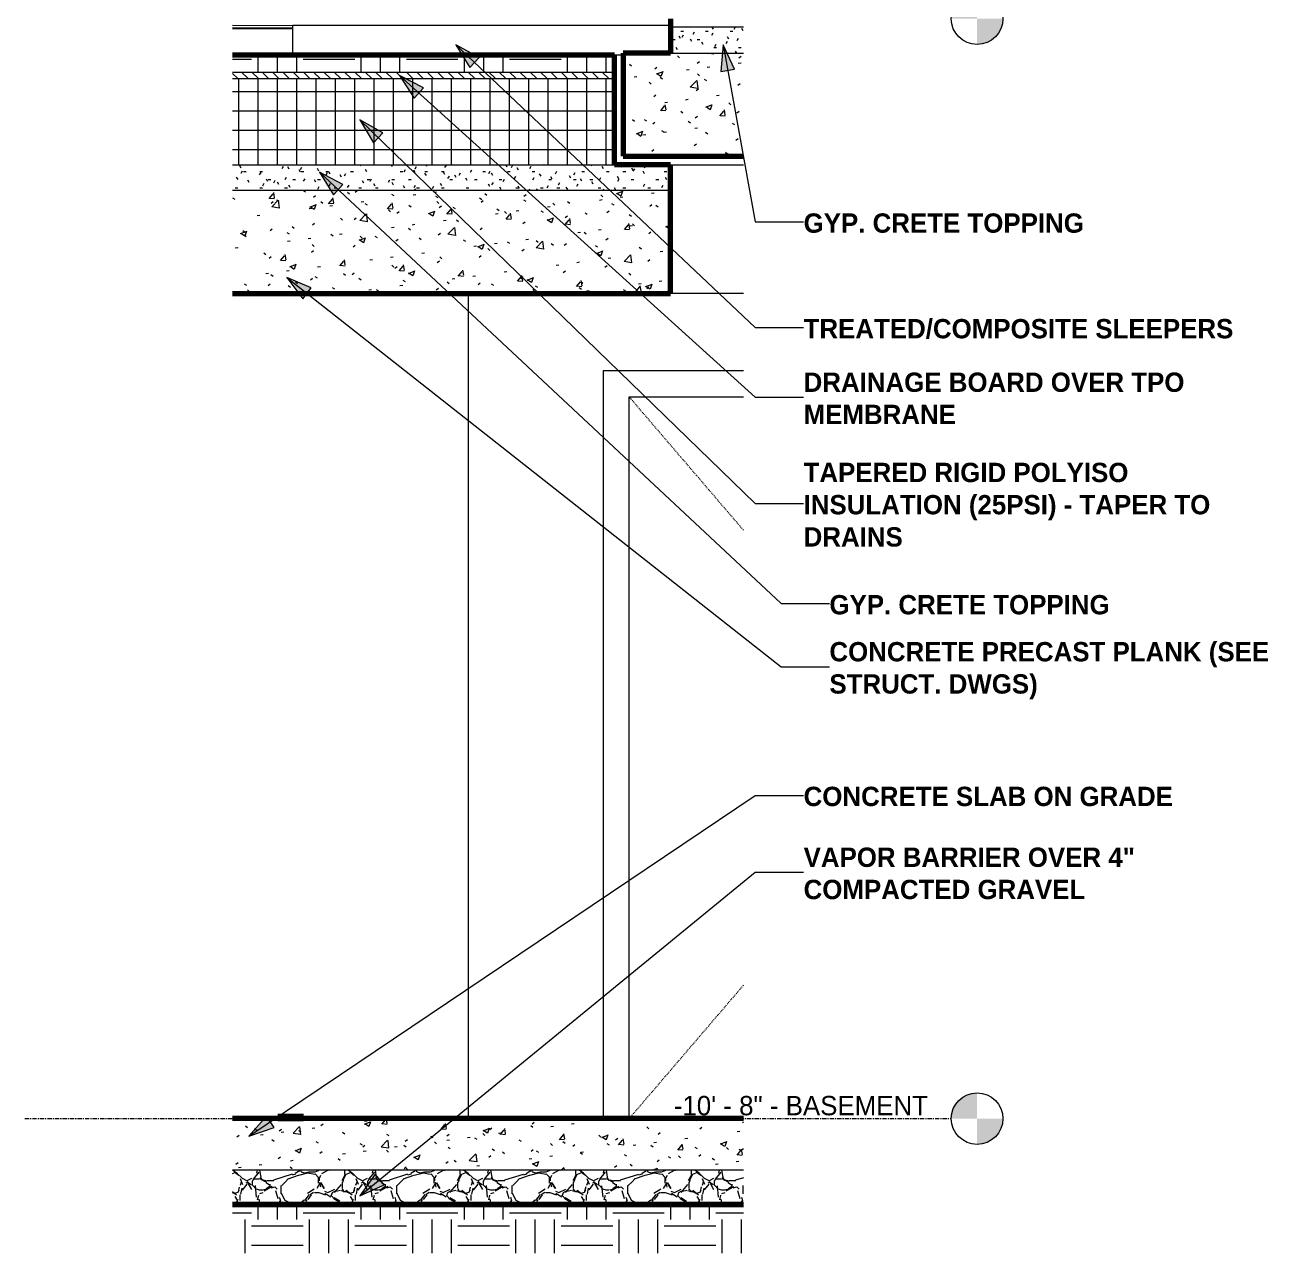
# Model space of a CAD drawing. Header units: inches. Extents: x 2031 to 2895, y -160 to 455.
# Drawn here: x 2030.7 to 2175.4, y -143.7 to -0.7 of the extents above; entities that cross this region are included whole.
import ezdxf

# ---------------------------------------------------------------- set-up
doc = ezdxf.new("R2010")
doc.units = ezdxf.units.IN
doc.header["$MEASUREMENT"] = 0
doc.linetypes.add('Dash 1_16_', pattern=[0.125, 0.0625, -0.0625])
doc.linetypes.add('Grid Line 1_2_', pattern=[0.875, 0.5, -0.125, 0.125, -0.125])
for name, color, linetype, lineweight in [('0-1', 7, 'Continuous', 5), ('0-3', 10, 'Continuous', 18), ('A-DOOR-1', 7, 'Dash 1_16_', 9), ('A-DOOR-FRAM-1', 7, 'Continuous', 9), ('A-FLOR-4', 192, 'Continuous', 70), ('A-FLOR-5', 135, 'Continuous', 18), ('A-FLOR-LEVL', 51, 'Continuous', 9), ('A-FLOR-LEVL-1', 51, 'Grid Line 1_2_', 9), ('A-FLOR-MCUT', 51, 'Continuous', 18), ('A-FLOR-PATT-1', 8, 'Continuous', 9), ('A-GENM-1', 55, 'Continuous', 9), ('A-GENM-2', 250, 'Continuous', 70), ('A-WALL-PATT-1', 55, 'Continuous', 9), ('C-TOPO', 7, 'Continuous', 9), ('C-TOPO-1', 55, 'Continuous', 9), ('C-TOPO-2', 7, 'Continuous', 70), ('G-ANNO-TEXT', 231, 'Continuous', 9)]:
    doc.layers.add(name, color=color, linetype=linetype, lineweight=lineweight)
doc.styles.add('Century Gothic', font='ufonts.com_century-gothic.ttf', dxfattribs={"height": 2.25})
doc.styles.add('Century Gothic_B', font='GOTHICB.TTF', dxfattribs={"height": 2.25})
pattern_1 = [(0, (3257.106, 59.024), (6, 6), [6, -6]), (0, (3257.106, 61.274), (6, 6), [6, -6]), (0, (3257.106, 63.524), (6, 6), [6, -6]), (90, (3257.856, 64.274), (-6, 6), [6, -6]), (90, (3260.106, 64.274), (-6, 6), [6, -6]), (90, (3262.356, 64.274), (-6, 6), [6, -6])]
pattern_2 = [(0, (3257.106, 59.024), (3.84, 0.96), [0.317, -2.563, 0.317, -2.563, -15.36]), (0, (3257.106, 59.024), (3.84, 0.96), [-5.76, 0.317, -5.443, 0.317, -2.563, -6.72]), (0, (3257.106, 59.024), (3.84, 0.96), [-14.4, 0.317, -1.603, 0.317, -4.483]), (120, (3258.546, 59.504), (-2.7513844, 2.84553755), [0.317, -2.563, 0.317, -2.563, -15.36]), (120, (3258.546, 59.504), (-2.7513844, 2.84553755), [-5.76, 0.317, -5.443, 0.317, -2.563, -6.72]), (120, (3258.546, 59.504), (-2.7513844, 2.84553755), [-14.4, 0.317, -1.603, 0.317, -4.483]), (240, (3259.026, 61.424), (-1.0886156, -3.80553755), [0.317, -2.563, 0.317, -2.563, -15.36]), (240, (3259.026, 61.424), (-1.0886156, -3.80553755), [-5.76, 0.317, -5.443, 0.317, -2.563, -6.72]), (240, (3259.026, 61.424), (-1.0886156, -3.80553755), [-14.4, 0.317, -1.603, 0.317, -4.483])]
pattern_3 = [(50, (3257.106, 59.024), (6.885997, -0.602097), [0.72, -7.92]), (355, (3257.106, 59.024), (-1.331756, 7.220547), [0.576, -6.336]), (100.451, (3257.68, 58.974), (5.55363, 6.61819), [0.612, -6.731]), (46.184, (3257.106, 60.944), (10.24564, -1.588925), [1.08, -11.88]), (96.636, (3257.96, 60.812), (8.97244, 9.35152), [0.918, -10.096]), (351.184, (3257.106, 60.944), (8.9732, 9.35123), [0.864, -9.504]), (21, (3258.066, 60.464), (5.730726, -3.865003), [0.72, -7.92]), (326, (3258.066, 60.464), (2.33581, 6.96088), [0.576, -6.336]), (71.451, (3258.544, 60.142), (8.065876, 3.095948), [0.612, -6.731]), (37.5, (3257.106, 59.024), (0.116866, 3.1954784), [0.317, -5.942, 0.317, -6.115, -6.36]), (37.5, (3257.106, 59.024), (0.116866, 3.1954784), [-12.691, 0.317, -6.043]), (7.5, (3257.106, 59.024), (2.52543, 3.786025), [0.317, -3.35, 0.317, -5.798, -2.424]), (7.5, (3257.106, 59.024), (2.52543, 3.786025), [-9.782, 0.317, -2.107]), (327.5, (3254.966, 59.024), (5.1243685, -0.216176), [0.317, -2.083, 0.317, -7.171, -9.936]), (327.5, (3254.966, 59.024), (5.1243685, -0.216176), [-9.888, 0.317, -9.619]), (317.5, (3254.006, 59.024), (5.598326, 0.96141), [0.317, -2.803, 0.317, -4.656, -7.056]), (317.5, (3254.006, 59.024), (5.598326, 0.96141), [-8.093, 0.317, -6.739])]

# ---------------------------------------------------------------- blocks, each defined once
blk = doc.blocks.new('CTR  - Topography_rvt-1-WALL SECTION - NORTH_SOUTH - LOOKING WEST - Callout 2')
at = {"layer": 'C-TOPO'}
h = blk.add_hatch(dxfattribs=at)
h.set_pattern_fill('FP_5', color=256, style=0, pattern_type=2)
h.set_pattern_definition(pattern_1)
h.paths.add_polyline_path([(2114.32, -143.65), (2114.32, -138.01), (2054.9, -138.01), (2054.9, -143.65)], flags=0)
at = {"layer": 'C-TOPO-1'}
for p, q in [((2061.92, -0.83), (2054.9, -0.79)), ((2054.9, -1.03), (2061.92, -1.05)), ((2054.9, -1.13), (2061.92, -1.16)), ((2061.92, -1.16), (2054.9, -1.13)), ((2061.92, -1.16), (2054.9, -1.13)), ((2054.9, -138.01), (2114.32, -138.01))]:
    blk.add_line(p, q, dxfattribs=at)
at = {"layer": 'C-TOPO-2'}
blk.add_line((2114.32, -138.01), (2054.9, -138.01), dxfattribs=at)
blk = doc.blocks.new('Parking_Stall_Multiple - STANDARD-1983798-WALL SECTION - NORTH_SOUTH - LOOKING WEST - Callout 2')
at = {"layer": 'A-GENM-1'}
blk.add_hatch(color=256, dxfattribs=at).paths.add_polyline_path([(2063.16, -128), (2063.16, -127.75), (2060.16, -127.75), (2060.16, -128)], flags=0)
for p, q in [((2054.9, -127.75), (2060.16, -127.75)), ((2063.16, -127.75), (2114.32, -127.75))]:
    blk.add_line(p, q, dxfattribs=at)
at = {"layer": 'A-GENM-2'}
for p, q in [((2063.16, -127.75), (2060.16, -127.75)), ((2060.16, -127.75), (2060.16, -128)), ((2063.16, -127.75), (2060.16, -127.75)), ((2060.16, -127.75), (2060.16, -128)), ((2060.16, -128), (2063.16, -128)), ((2060.16, -128), (2063.16, -128)), ((2063.16, -128), (2063.16, -127.75)), ((2063.16, -128), (2063.16, -127.75))]:
    blk.add_line(p, q, dxfattribs=at)
blk = doc.blocks.new('generic INT BASEMENT STR_ DOOR - generic INT BASEMENT STR_ DOOR-2045543-WALL SECTION - NORTH_SOUTH - LOOKING WEST - Callout 2')
at = {"layer": 'A-DOOR-1'}
for p, q in [((2114.32, -59.52), (2101.02, -44)), ((2101.24, -127.75), (2114.32, -112.48))]:
    blk.add_line(p, q, dxfattribs=at)
at = {"layer": 'A-DOOR-FRAM-1'}
for p, q in [((2114.32, -41), (2098.02, -41)), ((2098.02, -41), (2098.02, -127.75)), ((2101.02, -127.75), (2101.02, -44)), ((2101.02, -44), (2114.32, -44))]:
    blk.add_line(p, q, dxfattribs=at)
blk = doc.blocks.new('CTR - 1st Phase - Common Walls_rvt-1-WALL SECTION - NORTH_SOUTH - LOOKING WEST - Callout 2')
at = {"layer": 'A-WALL-PATT-1'}
h = blk.add_hatch(dxfattribs=at)
h.set_pattern_fill('FP_6', color=256, style=0, pattern_type=2)
h.set_pattern_definition([(90, (3819.324, -128), (-36.188, 2e-15), [])])
h.paths.add_polyline_path([(2063.16, -127.75), (2098.02, -127.75), (2098.02, -41), (2114.32, -41), (2114.32, -32), (2054.9, -32), (2054.9, -127.75), (2060.16, -127.75)], flags=0)
at = {"layer": '0-3'}
for name in ['generic INT BASEMENT STR_ DOOR - generic INT BASEMENT STR_ DOOR-2045543-WALL SECTION - NORTH_SOUTH - LOOKING WEST - Callout 2', 'Parking_Stall_Multiple - STANDARD-1983798-WALL SECTION - NORTH_SOUTH - LOOKING WEST - Callout 2']:
    blk.add_blockref(name, (0, 0), dxfattribs=at)
blk = doc.blocks.new('Level - Level Head - Circle-50818-WALL SECTION - NORTH_SOUTH - LOOKING WEST - Callout 2')
at = {"layer": 'A-FLOR-LEVL'}
h = blk.add_hatch(color=256, dxfattribs=at)
edge = h.paths.add_edge_path(flags=0)
edge.add_line((2141.5, 0), (2138.5, 0))
edge.add_arc((2141.5, 0), 3, 90, 180, ccw=False)
edge.add_line((2141.5, 3), (2141.5, 0))
h = blk.add_hatch(color=256, dxfattribs=at)
edge = h.paths.add_edge_path(flags=0)
edge.add_line((2141.5, -3), (2141.5, 0))
edge.add_line((2141.5, 0), (2144.5, 0))
edge.add_arc((2141.5, 0), 3, 270, 360, ccw=False)
blk.add_circle((2141.5, 0), 3, dxfattribs=at)

msp = doc.modelspace()

# ---------------------------------------------------------------- hatches: boundary and pattern name
at = {"layer": 'A-FLOR-PATT-1'}
h = msp.add_hatch(dxfattribs=at)
h.set_pattern_fill('FP_2', color=256, style=0, pattern_type=2)
h.set_pattern_definition(pattern_2)
h.paths.add_polyline_path([(2114.32, -4), (2114.32, -1), (2105.82, -1), (2105.82, -4)], flags=0)
h = msp.add_hatch(dxfattribs=at)
h.set_pattern_fill('FP_5', color=256, style=0, pattern_type=2)
h.set_pattern_definition(pattern_1)
h.paths.add_polyline_path([(2054.9, -6.25), (2099.32, -6.25), (2099.32, -4.25), (2054.9, -4.25)], flags=0)
h = msp.add_hatch(dxfattribs=at)
h.set_pattern_fill('FP_14', color=256, style=0, pattern_type=2)
h.set_pattern_definition(pattern_3)
h.paths.add_polyline_path([(2114.32, -16), (2114.32, -4), (2100.32, -4), (2100.32, -16)], flags=0)
h = msp.add_hatch(dxfattribs=at)
h.set_pattern_fill('FP_3', color=256, style=0, pattern_type=2)
h.set_pattern_definition([(0, (3257.106, 59.024), (0, 1.2), []), (315, (3257.106, 59.024), (1.1992531, 0), [1.696, -1.696]), (45, (3257.106, 59.024), (1.1992531, 0), [1.696, -1.696])])
h.paths.add_polyline_path([(2099.32, -7), (2099.32, -6.25), (2054.9, -6.25), (2054.9, -7), (2084.61, -7)], flags=0)
h = msp.add_hatch(dxfattribs=at)
h.set_pattern_fill('FP_7', color=256, style=0, pattern_type=2)
h.set_pattern_definition([(0, (3257.106, 59.024), (0, 2.25), []), (90, (3257.106, 59.024), (-2.25, 1e-16), [])])
h.paths.add_polyline_path([(2054.9, -17), (2099.32, -17), (2099.32, -7), (2054.9, -7), (2054.9, -9.78)], flags=0)
h = msp.add_hatch(dxfattribs=at)
h.set_pattern_fill('FP_2', color=256, style=0, pattern_type=2)
h.set_pattern_definition(pattern_2)
h.paths.add_polyline_path([(2105.82, -20), (2105.82, -17), (2054.9, -17), (2054.9, -20), (2100.32, -20)], flags=0)
h = msp.add_hatch(dxfattribs=at)
h.set_pattern_fill('FP_14', color=256, style=0, pattern_type=2)
h.set_pattern_definition(pattern_3)
h.paths.add_polyline_path([(2054.9, -32), (2105.82, -32), (2105.82, -20), (2054.9, -20), (2054.9, -31.79)], flags=0)
h = msp.add_hatch(dxfattribs=at)
h.set_pattern_fill('FP_14', color=256, style=0, pattern_type=2)
h.set_pattern_definition(pattern_3)
h.paths.add_polyline_path([(2114.32, -134), (2114.32, -128), (2054.9, -128), (2054.9, -134)], flags=0)
h = msp.add_hatch(dxfattribs=at)
h.set_pattern_fill('FP_15', color=256, style=0, pattern_type=2)
h.set_pattern_definition([(212.005, (3256.3, 61.04), (-40.3106271, -26.8730086), [1.268, -125.493]), (213.69, (3257.106, 61.577), (-13.436241, -13.436764), [0.969, -47.478]), (198.435, (3257.509, 61.712), (-26.873024, -13.436542), [0.425, -42.065]), (180, (3258.047, 61.712), (-2e-15, -13.437), [0.537, -12.899]), (161.565, (3258.45, 61.577), (-13.436518, 1.2e-05), [0.425, -42.065]), (333.435, (3258.584, 71.252), (13.436532, 1.2e-05), [0.601, -29.444]), (296.565, (3258.45, 71.52), (13.43652, -13.436544), [0.3, -29.745]), (270, (3258.45, 72.192), (13.437, 8e-16), [0.672, -12.765]), (186.34, (3258.584, 63.458), (-107.4926568, -13.4363962), [1.217, -120.457]), (296.565, (3261.54, 71.789), (13.43652, -13.436544), [0.3, -29.745]), (303.69, (3261.272, 72.192), (13.436764, -13.436241), [0.484, -47.962]), (229.399, (3263.422, 66.28), (-67.1828397, -80.6196216), [1.239, -122.641]), (243.435, (3263.825, 67.086), (1.2e-05, -13.436532), [0.901, -29.144]), (213.69, (3268.528, 65.608), (-13.436241, -13.436764), [0.484, -47.962]), (33.69, (3264.497, 61.846), (13.436241, 13.436764), [0.484, -47.962]), (0, (3264.228, 61.846), (0, 13.437), [0.269, -13.168]), (333.435, (3263.959, 61.98), (13.436532, 1.2e-05), [0.3, -29.745]), (284.036, (3263.825, 62.518), (13.436545, -40.3097205), [0.554, -54.847]), (270, (3263.825, 62.786), (13.437, 8e-16), [0.269, -13.168]), (243.435, (3263.825, 63.055), (1.2e-05, -13.436532), [0.3, -29.745]), (135, (3263.825, 63.19), (-13.43644, 9e-16), [0.19, -18.812]), (90, (3263.825, 63.055), (-13.437, 8e-16), [0.134, -13.302]), (18.435, (3268.662, 69.236), (26.873024, 13.436542), [0.85, -41.641]), (6.34, (3269.468, 69.505), (107.4926568, 13.4363962), [1.217, -120.457]), (180, (3268.931, 66.28), (-2e-15, -13.437), [0.806, -12.63]), (197.354, (3271.08, 66.952), (-40.30996214, -13.43709214), [2.252, -222.987]), (198.435, (3271.484, 67.086), (-26.873024, -13.436542), [0.425, -42.065]), (213.69, (3271.887, 67.355), (-13.436241, -13.436764), [0.484, -47.962]), (251.565, (3272.021, 67.758), (-1.2e-05, -13.436518), [0.425, -42.065]), (243.435, (3272.155, 68.027), (1.2e-05, -13.436532), [0.3, -29.745]), (270, (3272.155, 68.295), (13.437, 8e-16), [0.269, -13.168]), (293.199, (3271.752, 69.236), (13.4363854, -26.8729472), [1.023, -101.307]), (315, (3271.349, 69.639), (13.43644, 0), [0.57, -18.432]), (0, (3270.677, 69.639), (0, 13.437), [0.672, -12.765]), (341.565, (3267.721, 66.414), (13.436518, -1.2e-05), [0.425, -42.065]), (303.69, (3267.453, 66.817), (13.436764, -13.436241), [0.484, -47.962]), (279.462, (3267.318, 67.624), (13.4362802, -67.1832013), [0.817, -80.915]), (270, (3267.318, 68.43), (13.437, 8e-16), [0.806, -12.63]), (239.036, (3267.721, 69.102), (-13.4372, -26.8732567), [0.783, -77.565]), (188.13, (3268.662, 69.236), (-80.6200966, -13.436299), [0.95, -94.061]), (116.565, (3258.719, 68.833), (-13.43652, 13.436544), [0.3, -29.745]), (135, (3258.988, 68.564), (-13.43644, 9e-16), [0.38, -18.622]), (168.69, (3259.659, 68.43), (-13.436897, 0.000212), [0.685, -67.829]), (191.31, (3260.331, 68.564), (-53.7465916, -13.436568), [0.685, -67.829]), (194.036, (3260.869, 68.699), (-40.3097205, -13.436545), [0.554, -54.847]), (236.31, (3261.137, 69.102), (-13.436194, -26.873299), [0.484, -47.962]), (236.31, (3261.406, 69.505), (-13.436194, -26.873299), [0.484, -47.962]), (270, (3261.406, 69.908), (13.437, 8e-16), [0.403, -13.034]), (291.801, (3261.137, 70.58), (13.4361655, -26.872997), [0.724, -71.635]), (116.565, (3261.272, 67.758), (-13.43652, 13.436544), [0.601, -29.444]), (168.69, (3261.944, 67.624), (-13.436897, 0.000212), [0.685, -67.829]), (194.036, (3262.481, 67.758), (-40.3097205, -13.436545), [0.554, -54.847]), (225, (3262.884, 68.161), (9e-16, -13.43644), [0.57, -18.432]), (251.565, (3263.019, 68.564), (-1.2e-05, -13.436518), [0.425, -42.065]), (296.565, (3262.75, 69.102), (13.43652, -13.436544), [0.601, -29.444]), (315, (3262.481, 69.37), (13.43644, 0), [0.38, -18.622]), (326.31, (3262.078, 69.639), (26.873299, -13.436194), [0.484, -47.962]), (0, (3261.809, 69.639), (0, 13.437), [0.269, -13.168]), (33.69, (3261.406, 69.37), (13.436241, 13.436764), [0.484, -47.962]), (71.565, (3261.272, 68.967), (1.2e-05, 13.436518), [0.425, -42.065]), (63.435, (3261.137, 68.699), (-1.2e-05, 13.436532), [0.3, -29.745]), (71.565, (3261.003, 68.295), (1.2e-05, 13.436518), [0.425, -42.065]), (104.036, (3261.003, 67.758), (-13.436545, 40.3097205), [0.554, -54.847]), (45, (3260.734, 67.489), (0, 13.43644), [0.38, -18.622]), (18.435, (3260.331, 67.355), (26.873024, 13.436542), [0.425, -42.065]), (0, (3259.659, 67.355), (0, 13.437), [0.672, -12.765]), (14.036, (3259.122, 67.221), (40.3097205, 13.436545), [0.554, -54.847]), (341.565, (3258.719, 67.355), (13.436518, -1.2e-05), [0.425, -42.065]), (270, (3258.719, 67.758), (13.437, 8e-16), [0.403, -13.034]), (225, (3259.122, 68.161), (9e-16, -13.43644), [0.57, -18.432]), (198.435, (3259.928, 68.43), (-26.873024, -13.436542), [0.85, -41.641]), (180, (3260.6, 68.43), (-2e-15, -13.437), [0.672, -12.765]), (153.435, (3260.869, 68.295), (-13.436532, -1.2e-05), [0.3, -29.745]), (206.565, (3265.975, 66.146), (-13.436544, -13.43652), [0.3, -29.745]), (146.31, (3266.378, 65.877), (-26.873299, 13.436194), [0.484, -47.962]), (119.745, (3266.915, 64.936), (-40.3105597, 67.1832064), [1.083, -107.246]), (95.711, (3267.049, 63.593), (-13.4375424, 120.930058), [1.35, -133.686]), (90, (3267.049, 63.458), (-13.437, 8e-16), [0.134, -13.302]), (63.435, (3266.915, 63.19), (-1.2e-05, 13.436532), [0.3, -29.745]), (26.565, (3266.646, 63.055), (13.436544, 13.43652), [0.3, -29.745]), (0, (3266.243, 63.055), (0, 13.437), [0.403, -13.034]), (0, (3266.109, 63.055), (0, 13.437), [0.134, -13.302]), (0, (3265.84, 63.055), (0, 13.437), [0.269, -13.168]), (326.31, (3265.437, 63.324), (26.873299, -13.436194), [0.484, -47.962]), (333.435, (3265.168, 63.458), (13.436532, 1.2e-05), [0.3, -29.745]), (284.036, (3265.034, 63.996), (13.436545, -40.3097205), [0.554, -54.847]), (270, (3265.034, 64.264), (13.437, 8e-16), [0.269, -13.168]), (270, (3265.034, 64.668), (13.437, 8e-16), [0.403, -13.034]), (258.69, (3265.168, 65.339), (-0.000212, -13.436897), [0.685, -67.829]), (231.34, (3265.706, 66.011), (-40.3101895, -53.745816), [0.86, -85.176]), (270, (3268.528, 65.743), (13.437, 8e-16), [0.134, -13.302]), (270, (3268.528, 65.877), (13.437, 8e-16), [0.134, -13.302]), (326.31, (3268.124, 66.146), (26.873299, -13.436194), [0.484, -47.962]), (333.435, (3267.318, 66.549), (13.436532, 1.2e-05), [0.901, -29.144]), (0, (3266.646, 66.549), (0, 13.437), [0.672, -12.765]), (63.435, (3266.512, 66.28), (-1.2e-05, 13.436532), [0.3, -29.745]), (90, (3266.512, 65.743), (-13.437, 8e-16), [0.537, -12.899]), (135, (3266.915, 65.339), (-13.43644, 9e-16), [0.57, -18.432]), (161.565, (3267.318, 65.205), (-13.436518, 1.2e-05), [0.425, -42.065]), (180, (3267.721, 65.205), (-2e-15, -13.437), [0.403, -13.034]), (198.435, (3268.124, 65.339), (-26.873024, -13.436542), [0.425, -42.065]), (351.87, (3262.884, 72.595), (13.4370087, -0.0002588), [1.9, -93.111]), (14.036, (3262.347, 72.461), (40.3097205, 13.436545), [0.554, -54.847]), (53.13, (3261.944, 71.923), (26.873672, 40.309752), [0.672, -66.511]), (95.194, (3262.078, 70.445), (-13.4351326, 134.3664647), [1.484, -146.928]), (101.31, (3262.212, 69.774), (-13.436568, 53.7465916), [0.685, -67.829]), (143.13, (3262.75, 69.37), (-40.309752, 26.873672), [0.672, -66.511]), (161.565, (3263.153, 69.236), (-13.436518, 1.2e-05), [0.425, -42.065]), (198.435, (3263.556, 69.37), (-26.873024, -13.436542), [0.425, -42.065]), (225, (3264.228, 70.042), (9e-16, -13.43644), [0.95, -18.052]), (228.814, (3265.168, 71.117), (-80.6198072, -94.0561774), [1.428, -141.405]), (251.565, (3265.303, 71.52), (-1.2e-05, -13.436518), [0.425, -42.065]), (270, (3265.303, 71.655), (13.437, 8e-16), [0.134, -13.302]), (288.435, (3265.168, 72.058), (13.436542, -26.873024), [0.425, -42.065]), (326.31, (3264.765, 72.326), (26.873299, -13.436194), [0.484, -47.962]), (90, (3258.584, 69.102), (-13.437, 8e-16), [0.941, -12.496]), (338.199, (3260.466, 70.848), (40.3099116, -13.436441), [0.724, -71.635]), (0, (3259.659, 70.848), (0, 13.437), [0.806, -12.63]), (30.964, (3258.988, 70.445), (40.3102852, 26.8733136), [0.783, -77.565]), (45, (3258.584, 70.042), (0, 13.43644), [0.57, -18.432]), (90, (3256.435, 64.802), (-13.437, 8e-16), [0.941, -12.496]), (116.565, (3256.838, 63.996), (-13.43652, 13.436544), [0.901, -29.144]), (153.435, (3257.644, 63.593), (-13.436532, -1.2e-05), [0.901, -29.144]), (180, (3258.316, 63.593), (-2e-15, -13.437), [0.672, -12.765]), (218.66, (3258.988, 64.13), (-13.436833, -13.4362984), [0.86, -85.176]), (231.34, (3259.525, 64.802), (-40.3101895, -53.745816), [0.86, -85.176]), (213.69, (3260.331, 65.339), (-13.436241, -13.436764), [0.969, -47.478]), (239.036, (3260.734, 66.011), (-13.4372, -26.8732567), [0.783, -77.565]), (270, (3260.734, 66.28), (13.437, 8e-16), [0.269, -13.168]), (270, (3260.734, 66.683), (13.437, 8e-16), [0.403, -13.034]), (315, (3260.331, 67.086), (13.43644, 0), [0.57, -18.432]), (350.538, (3259.525, 67.221), (13.4368224, 7.56e-05), [0.817, -80.915]), (14.036, (3258.45, 66.952), (40.3097205, 13.436545), [1.108, -54.293]), (18.435, (3257.241, 66.549), (26.873024, 13.436542), [1.275, -41.216]), (45, (3256.838, 66.146), (0, 13.43644), [0.57, -18.432]), (45, (3256.435, 65.743), (0, 13.43644), [0.57, -18.432]), (108.435, (3259.391, 62.786), (-13.436542, 26.873024), [0.85, -41.641]), (126.87, (3259.794, 62.249), (-13.436224, 13.436576), [0.672, -66.511]), (146.31, (3260.197, 61.98), (-26.873299, 13.436194), [0.484, -47.962]), (161.565, (3260.6, 61.846), (-13.436518, 1.2e-05), [0.425, -42.065]), (135, (3261.003, 61.443), (-13.43644, 9e-16), [0.57, -18.432]), (161.565, (3261.406, 61.308), (-13.436518, 1.2e-05), [0.425, -42.065]), (180, (3261.809, 61.308), (-2e-15, -13.437), [0.403, -13.034]), (206.565, (3262.078, 61.443), (-13.436544, -13.43652), [0.3, -29.745]), (206.565, (3262.615, 61.712), (-13.436544, -13.43652), [0.601, -29.444]), (189.462, (3263.422, 61.846), (-67.1832013, -13.4362802), [0.817, -80.915]), (243.435, (3263.69, 62.383), (1.2e-05, -13.436532), [0.601, -29.444]), (270, (3263.69, 62.518), (13.437, 8e-16), [0.134, -13.302]), (270, (3263.69, 62.786), (13.437, 8e-16), [0.269, -13.168]), (326.31, (3263.287, 63.593), (26.873299, -13.436194), [0.484, -47.962]), (327.995, (3262.212, 64.264), (67.1829352, -40.309468), [1.268, -125.493]), (329.036, (3261.54, 64.668), (26.8732567, -13.4372), [0.783, -77.565]), (341.565, (3260.734, 64.936), (13.436518, -1.2e-05), [0.85, -41.641]), (0, (3260.197, 64.936), (0, 13.437), [0.537, -12.899]), (33.69, (3259.794, 64.668), (13.436241, 13.436764), [0.484, -47.962]), (53.13, (3259.391, 64.13), (26.873672, 40.309752), [0.672, -66.511]), (63.435, (3259.122, 63.593), (-1.2e-05, 13.436532), [0.601, -29.444]), (225, (3265.303, 62.518), (9e-16, -13.43644), [0.57, -18.432]), (236.31, (3265.571, 62.921), (-13.436194, -26.873299), [0.484, -47.962]), (270, (3265.571, 63.055), (13.437, 8e-16), [0.134, -13.302]), (315, (3265.303, 63.324), (13.43644, 0), [0.38, -18.622]), (333.435, (3264.765, 63.593), (13.436532, 1.2e-05), [0.601, -29.444]), (18.435, (3263.959, 63.324), (26.873024, 13.436542), [0.85, -41.641]), (75.964, (3263.825, 62.786), (-0.0003, 13.436231), [0.554, -54.847]), (71.565, (3257.778, 60.233), (1.2e-05, 13.436518), [0.425, -42.065]), (135, (3258.047, 59.965), (-13.43644, 9e-16), [0.38, -18.622]), (146.31, (3258.45, 59.696), (-26.873299, 13.436194), [0.484, -47.962]), (153.435, (3258.988, 59.427), (-13.436532, -1.2e-05), [0.601, -29.444]), (180, (3259.122, 59.427), (-2e-15, -13.437), [0.134, -13.302]), (161.565, (3259.525, 59.293), (-13.436518, 1.2e-05), [0.425, -42.065]), (180, (3260.062, 59.293), (-2e-15, -13.437), [0.537, -12.899]), (198.435, (3260.466, 59.427), (-26.873024, -13.436542), [0.425, -42.065]), (210.964, (3261.137, 59.83), (-40.3102852, -26.8733136), [0.783, -77.565]), (206.565, (3261.406, 59.965), (-13.436544, -13.43652), [0.3, -29.745]), (251.565, (3261.54, 60.368), (-1.2e-05, -13.436518), [0.425, -42.065]), (303.69, (3261.272, 60.771), (13.436764, -13.436241), [0.484, -47.962]), (306.87, (3260.869, 61.308), (13.436224, -13.436576), [0.672, -66.511]), (323.13, (3260.331, 61.712), (40.309752, -26.873672), [0.672, -66.511]), (345.964, (3259.794, 61.846), (13.436231, 0.0003), [0.554, -54.847]), (18.435, (3259.391, 61.712), (26.873024, 13.436542), [0.425, -42.065]), (30.964, (3258.719, 61.308), (40.3102852, 26.8733136), [0.783, -77.565]), (39.806, (3257.913, 60.637), (13.4366017, 13.4362908), [1.049, -103.894]), (135, (3261.944, 59.427), (-13.43644, 9e-16), [0.19, -18.812]), (153.435, (3262.212, 59.293), (-13.436532, -1.2e-05), [0.3, -29.745]), (191.31, (3262.884, 59.427), (-53.7465916, -13.436568), [0.685, -67.829]), (165.964, (3263.422, 59.293), (-13.436231, -0.0003), [0.554, -54.847]), (175.236, (3265.034, 59.159), (-13.4364265, -8.21e-05), [1.618, -160.181]), (206.565, (3265.303, 59.293), (-13.436544, -13.43652), [0.3, -29.745]), (225, (3265.571, 59.562), (9e-16, -13.43644), [0.38, -18.622]), (270, (3265.571, 60.233), (13.437, 8e-16), [0.672, -12.765]), (270, (3265.571, 60.637), (13.437, 8e-16), [0.403, -13.034]), (308.66, (3265.034, 61.308), (13.4362984, -13.436833), [0.86, -85.176]), (338.199, (3264.362, 61.577), (40.3099116, -13.436441), [0.724, -71.635]), (348.69, (3263.69, 61.712), (13.436897, -0.000212), [0.685, -67.829]), (18.435, (3262.481, 61.308), (26.873024, 13.436542), [1.275, -41.216]), (36.87, (3261.944, 60.905), (13.436576, 13.436224), [0.672, -66.511]), (68.199, (3261.675, 60.233), (13.436441, 40.3099116), [0.724, -71.635]), (101.31, (3261.809, 59.562), (-13.436568, 53.7465916), [0.685, -67.829]), (348.69, (3260.6, 72.326), (13.436897, -0.000212), [0.685, -67.829]), (354.806, (3259.122, 72.461), (13.4361385, -0.0003521), [1.484, -146.928]), (0, (3258.719, 72.461), (0, 13.437), [0.403, -13.034]), (45, (3258.45, 72.192), (0, 13.43644), [0.38, -18.622]), (180, (3259.525, 70.983), (-2e-15, -13.437), [0.403, -13.034]), (188.13, (3260.466, 71.117), (-80.6200966, -13.436299), [0.95, -94.061]), (172.875, (3261.54, 70.983), (-13.4368068, -0.000376), [1.083, -107.246]), (225, (3261.675, 71.117), (9e-16, -13.43644), [0.19, -18.812]), (270, (3261.675, 71.52), (13.437, 8e-16), [0.403, -13.034]), (161.565, (3265.975, 71.923), (-13.436518, 1.2e-05), [0.425, -42.065]), (180, (3266.512, 71.923), (-2e-15, -13.437), [0.537, -12.899]), (198.435, (3266.915, 72.058), (-26.873024, -13.436542), [0.425, -42.065]), (170.538, (3267.721, 71.923), (-13.4368224, -7.56e-05), [0.817, -80.915]), (213.69, (3268.124, 72.192), (-13.436241, -13.436764), [0.484, -47.962]), (270, (3268.124, 72.326), (13.437, 8e-16), [0.134, -13.302]), (296.565, (3267.99, 72.595), (13.43652, -13.436544), [0.3, -29.745]), (341.565, (3267.184, 72.864), (13.436518, -1.2e-05), [0.85, -41.641]), (341.565, (3266.378, 73.133), (13.436518, -1.2e-05), [0.85, -41.641]), (14.036, (3265.84, 72.998), (40.3097205, 13.436545), [0.554, -54.847]), (45, (3265.437, 72.595), (0, 13.43644), [0.57, -18.432]), (104.036, (3265.571, 72.058), (-13.436545, 40.3097205), [0.554, -54.847]), (0, (3255.091, 60.368), (0, 13.437), [0.134, -13.302]), (315, (3254.822, 60.637), (13.43644, 0), [0.38, -18.622]), (274.764, (3254.688, 62.249), (13.437683, -147.8026001), [1.618, -160.181]), (255.964, (3254.822, 62.786), (0.0003, -13.436231), [0.554, -54.847]), (225, (3255.091, 63.055), (9e-16, -13.43644), [0.38, -18.622]), (198.435, (3256.3, 63.458), (-26.873024, -13.436542), [1.275, -41.216]), (180, (3256.435, 63.458), (-2e-15, -13.437), [0.134, -13.302]), (171.87, (3257.375, 63.324), (-13.4370087, 0.0002588), [0.95, -94.061]), (146.31, (3258.988, 63.19), (-26.873299, 13.436194), [0.484, -47.962]), (108.435, (3259.256, 62.383), (-13.436542, 26.873024), [0.85, -41.641]), (90, (3259.256, 62.249), (-13.437, 8e-16), [0.134, -13.302]), (71.565, (3259.122, 61.846), (1.2e-05, 13.436518), [0.425, -42.065]), (26.565, (3258.853, 61.712), (13.436544, 13.43652), [0.3, -29.745]), (18.435, (3258.45, 61.577), (26.873024, 13.436542), [0.425, -42.065]), (126.87, (3265.706, 60.637), (-13.436224, 13.436576), [0.672, -66.511]), (123.69, (3265.975, 60.233), (-13.436764, 13.436241), [0.484, -47.962]), (149.036, (3266.646, 59.83), (-26.8732567, 13.4372), [0.783, -77.565]), (168.69, (3267.318, 59.696), (-13.436897, 0.000212), [0.685, -67.829]), (213.69, (3267.721, 59.965), (-13.436241, -13.436764), [0.484, -47.962]), (251.565, (3267.856, 60.368), (-1.2e-05, -13.436518), [0.425, -42.065]), (270, (3267.856, 60.502), (13.437, 8e-16), [0.134, -13.302]), (279.462, (3267.721, 61.308), (13.4362802, -67.1832013), [0.817, -80.915]), (243.435, (3267.856, 61.577), (1.2e-05, -13.436532), [0.3, -29.745]), (270, (3267.856, 61.712), (13.437, 8e-16), [0.134, -13.302]), (296.565, (3267.453, 62.518), (13.43652, -13.436544), [0.901, -29.144]), (329.036, (3266.781, 62.921), (26.8732567, -13.4372), [0.783, -77.565]), (8.13, (3265.84, 62.786), (80.6200966, 13.436299), [0.95, -94.061]), (45, (3265.303, 62.249), (0, 13.43644), [0.76, -18.242]), (45, (3265.034, 61.98), (0, 13.43644), [0.38, -18.622]), (90, (3265.034, 61.577), (-13.437, 8e-16), [0.403, -13.034]), (123.69, (3265.303, 61.174), (-13.436764, 13.436241), [0.484, -47.962]), (101.31, (3267.318, 63.593), (-13.436568, 53.7465916), [0.685, -67.829]), (108.435, (3267.453, 63.19), (-13.436542, 26.873024), [0.425, -42.065]), (135, (3267.587, 63.055), (-13.43644, 9e-16), [0.19, -18.812]), (180, (3267.99, 63.055), (-2e-15, -13.437), [0.403, -13.034]), (213.69, (3268.393, 63.324), (-13.436241, -13.436764), [0.484, -47.962]), (187.125, (3269.468, 63.458), (-94.0566594, -13.437028), [1.083, -107.246]), (236.31, (3269.737, 63.861), (-13.436194, -26.873299), [0.484, -47.962]), (270, (3269.737, 63.996), (13.437, 8e-16), [0.134, -13.302]), (288.435, (3269.602, 64.399), (13.436542, -26.873024), [0.425, -42.065]), (285.945, (3269.334, 65.339), (13.4366066, -40.3096492), [0.978, -96.842]), (315, (3269.065, 65.608), (13.43644, 0), [0.38, -18.622]), (18.435, (3268.662, 65.474), (26.873024, 13.436542), [0.425, -42.065]), (29.745, (3267.721, 64.936), (67.1832064, 40.3105597), [1.083, -107.246]), (18.435, (3267.318, 64.802), (26.873024, 13.436542), [0.425, -42.065]), (75.964, (3267.184, 64.264), (-0.0003, 13.436231), [0.554, -54.847]), (180, (3263.287, 67.758), (-2e-15, -13.437), [0.403, -13.034]), (180, (3263.556, 67.758), (-2e-15, -13.437), [0.269, -13.168]), (135, (3263.825, 67.489), (-13.43644, 9e-16), [0.38, -18.622]), (90, (3263.825, 67.086), (-13.437, 8e-16), [0.403, -13.034]), (26.565, (3261.809, 64.936), (13.436544, 13.43652), [0.901, -29.144]), (341.565, (3261.406, 65.071), (13.436518, -1.2e-05), [0.425, -42.065]), (300.964, (3261.003, 65.743), (26.8733136, -40.3102852), [0.783, -77.565]), (71.565, (3263.556, 66.146), (1.2e-05, 13.436518), [0.425, -42.065]), (90, (3263.556, 65.474), (-13.437, 8e-16), [0.672, -12.765]), (123.69, (3263.825, 65.071), (-13.436764, 13.436241), [0.484, -47.962]), (153.435, (3264.362, 64.802), (-13.436532, -1.2e-05), [0.601, -29.444]), (198.435, (3264.765, 64.936), (-26.873024, -13.436542), [0.425, -42.065]), (243.435, (3264.9, 65.205), (1.2e-05, -13.436532), [0.3, -29.745]), (255.964, (3265.034, 65.743), (0.0003, -13.436231), [0.554, -54.847]), (251.565, (3265.168, 66.146), (-1.2e-05, -13.436518), [0.425, -42.065]), (291.801, (3264.9, 66.817), (13.4361655, -26.872997), [0.724, -71.635]), (323.13, (3264.362, 67.221), (40.309752, -26.873672), [0.672, -66.511]), (18.435, (3263.959, 67.086), (26.873024, 13.436542), [0.425, -42.065]), (63.435, (3263.69, 66.549), (-1.2e-05, 13.436532), [0.601, -29.444]), (135, (3262.615, 64.13), (-13.43644, 9e-16), [0.57, -18.432]), (149.036, (3263.287, 63.727), (-26.8732567, 13.4372), [0.783, -77.565]), (146.31, (3263.69, 63.458), (-26.873299, 13.436194), [0.484, -47.962]), (180, (3263.959, 63.458), (-2e-15, -13.437), [0.269, -13.168]), (210.964, (3264.631, 63.861), (-40.3102852, -26.8733136), [0.783, -77.565]), (243.435, (3264.765, 64.13), (1.2e-05, -13.436532), [0.3, -29.745]), (303.69, (3264.497, 64.533), (13.436764, -13.436241), [0.484, -47.962]), (321.34, (3263.825, 65.071), (53.745816, -40.3101895), [0.86, -85.176]), (345.964, (3263.287, 65.205), (13.436231, 0.0003), [0.554, -54.847]), (11.31, (3262.615, 65.071), (53.7465916, 13.436568), [0.685, -67.829]), (26.565, (3262.347, 64.936), (13.436544, 13.43652), [0.3, -29.745]), (71.565, (3262.212, 64.533), (1.2e-05, 13.436518), [0.425, -42.065]), (15.945, (3261.944, 67.489), (40.3096492, 13.4366066), [0.978, -96.842]), (29.745, (3261.003, 66.952), (67.1832064, 40.3105597), [1.083, -107.246]), (63.435, (3260.869, 66.683), (-1.2e-05, 13.436532), [0.3, -29.745]), (90, (3260.869, 66.28), (-13.437, 8e-16), [0.403, -13.034]), (104.036, (3261.003, 65.743), (-13.436545, 40.3097205), [0.554, -54.847]), (120.964, (3261.406, 65.071), (-26.8733136, 40.3102852), [0.783, -77.565]), (153.435, (3268.931, 72.192), (-13.436532, -1.2e-05), [0.3, -29.745]), (180, (3269.199, 72.192), (-2e-15, -13.437), [0.269, -13.168]), (209.745, (3270.14, 72.73), (-67.1832064, -40.3105597), [1.083, -107.246]), (225, (3270.677, 73.267), (9e-16, -13.43644), [0.76, -18.242]), (239.036, (3271.08, 73.939), (-13.4372, -26.8732567), [0.783, -77.565]), (239.036, (3271.484, 74.611), (-13.4372, -26.8732567), [0.783, -77.565]), (270, (3271.484, 74.745), (13.437, 8e-16), [0.134, -13.302]), (333.435, (3271.215, 74.879), (13.436532, 1.2e-05), [0.3, -29.745]), (0, (3270.812, 74.879), (0, 13.437), [0.403, -13.034]), (45, (3270.409, 74.476), (0, 13.43644), [0.57, -18.432]), (26.565, (3268.796, 73.67), (13.436544, 13.43652), [1.803, -28.243]), (30.964, (3268.124, 73.267), (40.3102852, 26.8733136), [0.783, -77.565]), (90, (3268.124, 72.998), (-13.437, 8e-16), [0.269, -13.168]), (128.66, (3268.662, 72.326), (-13.4362984, 13.436833), [0.86, -85.176]), (255.964, (3267.184, 67.892), (0.0003, -13.436231), [0.554, -54.847]), (281.31, (3267.049, 68.564), (13.436568, -53.7465916), [0.685, -67.829]), (309.806, (3266.378, 69.37), (13.4362908, -13.4366017), [1.049, -103.894]), (329.036, (3265.706, 69.774), (26.8732567, -13.4372), [0.783, -77.565]), (345.964, (3265.168, 69.908), (13.436231, 0.0003), [0.554, -54.847]), (0, (3264.631, 69.908), (0, 13.437), [0.537, -12.899]), (26.565, (3264.093, 69.639), (13.436544, 13.43652), [0.601, -29.444]), (45, (3263.69, 69.236), (0, 13.43644), [0.57, -18.432]), (53.13, (3263.287, 68.699), (26.873672, 40.309752), [0.672, -66.511]), (90, (3263.287, 68.295), (-13.437, 8e-16), [0.403, -13.034]), (135, (3263.69, 67.892), (-13.43644, 9e-16), [0.57, -18.432]), (144.462, (3264.631, 67.221), (-40.3095313, 26.8733096), [1.156, -114.43]), (135, (3265.303, 66.549), (-13.43644, 9e-16), [0.95, -18.052]), (153.435, (3265.84, 66.28), (-13.436532, -1.2e-05), [0.601, -29.444]), (206.565, (3266.378, 66.549), (-13.436544, -13.43652), [0.601, -29.444]), (230.194, (3267.049, 67.355), (-53.7471842, -67.182341), [1.049, -103.894]), (66.801, (3265.303, 70.58), (26.8740486, 67.1828756), [1.023, -101.307]), (90, (3265.303, 70.177), (-13.437, 8e-16), [0.403, -13.034]), (153.435, (3265.571, 70.042), (-13.436532, -1.2e-05), [0.3, -29.745]), (153.435, (3266.109, 69.774), (-13.436532, -1.2e-05), [0.601, -29.444]), (149.036, (3266.781, 69.37), (-26.8732567, 13.4372), [0.783, -77.565]), (180, (3267.453, 69.37), (-2e-15, -13.437), [0.672, -12.765]), (180, (3268.259, 69.37), (-2e-15, -13.437), [0.806, -12.63]), (213.69, (3268.662, 69.639), (-13.436241, -13.436764), [0.484, -47.962]), (243.435, (3268.931, 70.177), (1.2e-05, -13.436532), [0.601, -29.444]), (277.125, (3268.796, 71.252), (13.437028, -94.0566594), [1.083, -107.246]), (315, (3268.528, 71.52), (13.43644, 0), [0.38, -18.622]), (341.565, (3268.124, 71.655), (13.436518, -1.2e-05), [0.425, -42.065]), (352.875, (3267.049, 71.789), (13.4368068, 0.000376), [1.083, -107.246]), (0, (3266.378, 71.789), (0, 13.437), [0.672, -12.765]), (21.801, (3265.706, 71.52), (26.872997, 13.4361655), [0.724, -71.635]), (90, (3271.752, 70.848), (-13.437, 8e-16), [0.537, -12.899]), (90, (3271.752, 70.311), (-13.437, 8e-16), [0.537, -12.899]), (56.31, (3271.484, 69.908), (13.436194, 26.873299), [0.484, -47.962]), (18.435, (3271.08, 69.774), (26.873024, 13.436542), [0.425, -42.065]), (0, (3269.737, 69.774), (0, 13.437), [1.344, -12.093]), (341.565, (3269.334, 69.908), (13.436518, -1.2e-05), [0.425, -42.065]), (296.565, (3269.199, 70.177), (13.43652, -13.436544), [0.3, -29.745]), (278.13, (3269.065, 71.117), (13.436299, -80.6200966), [0.95, -94.061]), (270, (3269.065, 71.252), (13.437, 8e-16), [0.134, -13.302]), (251.565, (3269.199, 71.655), (-1.2e-05, -13.436518), [0.425, -42.065]), (225, (3269.602, 72.058), (9e-16, -13.43644), [0.57, -18.432]), (218.66, (3270.274, 72.595), (-13.436833, -13.4362984), [0.86, -85.176]), (225, (3270.677, 72.998), (9e-16, -13.43644), [0.57, -18.432]), (206.565, (3270.946, 73.133), (-13.436544, -13.43652), [0.3, -29.745]), (180, (3271.215, 73.133), (-2e-15, -13.437), [0.269, -13.168]), (123.69, (3271.484, 72.73), (-13.436764, 13.436241), [0.484, -47.962]), (108.435, (3271.618, 72.326), (-13.436542, 26.873024), [0.425, -42.065]), (98.13, (3271.752, 71.386), (-13.436299, 80.6200966), [0.95, -94.061])])
h.paths.add_polyline_path([(2054.9, -138), (2114.32, -138), (2114.32, -134), (2054.9, -134)], flags=0)
at = {"layer": 'G-ANNO-TEXT'}
for points in [[(2080.85, -3.06), (2082.48, -5.7), (2083.59, -4.53)], [(2111.95, -3.06), (2111.69, -6.15), (2113.27, -5.86)], [(2074.33, -6.63), (2076.02, -9.24), (2077.1, -8.05)], [(2069.68, -11.79), (2071.27, -14.45), (2072.39, -13.3)], [(2065, -17.85), (2066.64, -20.49), (2067.74, -19.31)], [(2061.19, -30.11), (2063.05, -32.6), (2064.04, -31.33)], [(2056.8, -130.04), (2059.74, -129.03), (2058.84, -127.7)], [(2069.68, -136.97), (2072.51, -135.69), (2071.49, -134.45)]]:
    msp.add_hatch(color=256, dxfattribs=at).paths.add_polyline_path(points, flags=0)

# ---------------------------------------------------------------- linework, layer by layer
at = {"layer": 'A-FLOR-4'}
for p, q in [((2105.82, 0), (2105.82, -4)), ((2099.32, -4.25), (2054.9, -4.25)), ((2099.32, -17), (2099.32, -4.25)), ((2105.82, -4), (2100.32, -4)), ((2100.32, -4), (2100.32, -16)), ((2105.82, -17), (2099.32, -17)), ((2100.32, -16), (2114.32, -16)), ((2105.82, -32), (2105.82, -17)), ((2054.9, -32), (2105.82, -32)), ((2114.32, -128), (2054.9, -128)), ((2054.9, -138), (2114.32, -138))]:
    msp.add_line(p, q, dxfattribs=at)
at = {"layer": 'A-FLOR-5'}
for p, q in [((2061.92, -4.25), (2061.92, -0.75)), ((2061.92, -0.75), (2105.82, -0.75)), ((2100.32, -4.25), (2099.32, -4.25)), ((2105.82, -17), (2114.32, -17)), ((2114.32, -32), (2105.82, -32))]:
    msp.add_line(p, q, dxfattribs=at)
at = {"layer": 'A-FLOR-LEVL-1'}
msp.add_line((2030.73, -128), (2138.5, -128), dxfattribs=at)
at = {"layer": 'A-FLOR-MCUT'}
for p, q in [((2114.32, -1), (2105.82, -1)), ((2105.82, -4), (2114.32, -4)), ((2099.32, -6.25), (2054.9, -6.25)), ((2099.32, -7), (2054.9, -7)), ((2054.9, -17), (2099.32, -17)), ((2105.82, -20), (2054.9, -20)), ((2114.32, -134), (2054.9, -134))]:
    msp.add_line(p, q, dxfattribs=at)
at = {"layer": 'G-ANNO-TEXT'}
for p, q in [((2080.85, -3.06), (2082.48, -5.7)), ((2083.59, -4.53), (2080.85, -3.06)), ((2080.85, -3.06), (2115.7, -35.95)), ((2111.95, -3.06), (2111.69, -6.15)), ((2113.27, -5.86), (2111.95, -3.06)), ((2111.95, -3.06), (2115.7, -23.66)), ((2082.48, -5.7), (2083.59, -4.53)), ((2074.33, -6.63), (2076.02, -9.24)), ((2077.1, -8.05), (2074.33, -6.63)), ((2074.33, -6.63), (2115.7, -44.06)), ((2111.69, -6.15), (2113.27, -5.86)), ((2076.02, -9.24), (2077.1, -8.05)), ((2069.68, -11.79), (2071.27, -14.45)), ((2072.39, -13.3), (2069.68, -11.79)), ((2069.68, -11.79), (2115.7, -56.43)), ((2071.27, -14.45), (2072.39, -13.3)), ((2065, -17.85), (2066.64, -20.49)), ((2067.74, -19.31), (2065, -17.85)), ((2065, -17.85), (2118.7, -68.07)), ((2066.64, -20.49), (2067.74, -19.31)), ((2115.7, -23.66), (2121.32, -23.66)), ((2061.19, -30.11), (2063.05, -32.6)), ((2064.04, -31.33), (2061.19, -30.11)), ((2061.19, -30.11), (2118.7, -75.41)), ((2063.05, -32.6), (2064.04, -31.33)), ((2115.7, -35.95), (2121.32, -35.95)), ((2115.7, -44.06), (2121.32, -44.06)), ((2115.7, -56.43), (2121.32, -56.43)), ((2118.7, -68.07), (2124.32, -68.07)), ((2118.7, -75.41), (2124.32, -75.41)), ((2056.8, -130.04), (2115.7, -90.38)), ((2115.7, -90.38), (2121.32, -90.38)), ((2069.68, -136.97), (2115.7, -99.34)), ((2115.7, -99.34), (2121.32, -99.34)), ((2058.84, -127.7), (2056.8, -130.04)), ((2059.74, -129.03), (2058.84, -127.7)), ((2056.8, -130.04), (2059.74, -129.03)), ((2071.49, -134.45), (2069.68, -136.97)), ((2072.51, -135.69), (2071.49, -134.45)), ((2069.68, -136.97), (2072.51, -135.69))]:
    msp.add_line(p, q, dxfattribs=at)

# ---------------------------------------------------------------- block references
at = {"layer": '0-1'}
for name in ['CTR  - Topography_rvt-1-WALL SECTION - NORTH_SOUTH - LOOKING WEST - Callout 2', 'CTR - 1st Phase - Common Walls_rvt-1-WALL SECTION - NORTH_SOUTH - LOOKING WEST - Callout 2']:
    msp.add_blockref(name, (0, 0), dxfattribs=at)
at = {"layer": 'A-FLOR-LEVL'}
for p in [(0, 0), (0, -128)]:
    msp.add_blockref('Level - Level Head - Circle-50818-WALL SECTION - NORTH_SOUTH - LOOKING WEST - Callout 2', p, dxfattribs=at)

# ---------------------------------------------------------------- texts
at = {"layer": 'A-FLOR-LEVL', "insert": (2106.22, -125.36), "char_height": 2.25, "width": 35.6782, "attachment_point": 1, "style": 'Century Gothic'}
msp.add_mtext('-10\' - 8" - BASEMENT', dxfattribs=at)
at = {"layer": 'G-ANNO-TEXT', "char_height": 2.25, "attachment_point": 1, "style": 'Century Gothic_B'}
for s, insert, width in [('GYP. CRETE TOPPING', (2121.32, -22.66), 38.481), ('TREATED/COMPOSITE SLEEPERS', (2121.32, -34.95), 56.2822), ('DRAINAGE BOARD OVER TPO', (2121.32, -41.18), 53.934), ('MEMBRANE', (2121.32, -44.93), 21.3615), ('TAPERED RIGID POLYISO', (2121.32, -51.68), 44.1622), ('INSULATION (25PSI) - TAPER TO', (2121.32, -55.43), 56.055), ('DRAINS', (2121.32, -59.18), 13.8622), ('GYP. CRETE TOPPING', (2124.32, -67.07), 38.481), ('CONCRETE PRECAST PLANK (SEE', (2124.32, -72.54), 59.0092), ('STRUCT. DWGS)', (2124.32, -76.29), 28.1032), ('CONCRETE SLAB ON GRADE', (2121.32, -89.38), 51.51), ('VAPOR BARRIER OVER 4"', (2121.32, -96.46), 45.45), ('COMPACTED GRAVEL', (2121.32, -100.21), 40.1475)]:
    msp.add_mtext(s, dxfattribs=dict(at, insert=insert, width=width))

doc.saveas('drawing.dxf')
